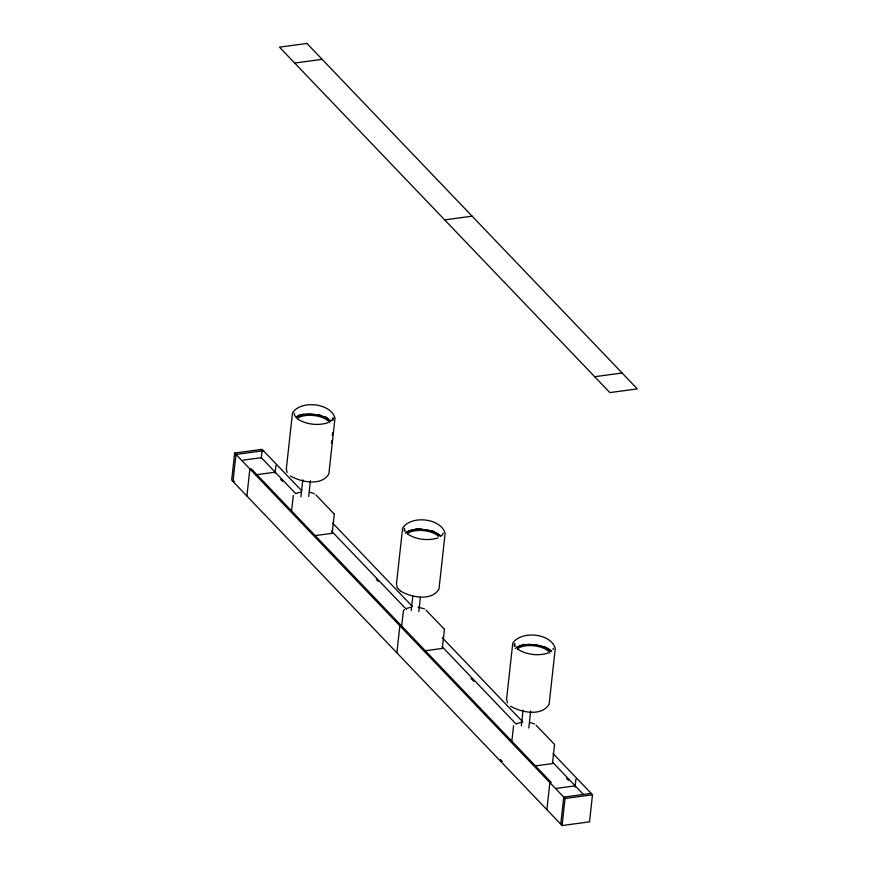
<?xml version="1.0" encoding="UTF-8"?>
<svg xmlns="http://www.w3.org/2000/svg" width="869" height="869" viewBox="0 0 869 869"><rect width="100%" height="100%" fill="white"/><g stroke="black" fill="none" stroke-linecap="round" stroke-linejoin="round"><path stroke-width="1.3" d="M536.13 725.278L554.541 744.375M425.995 610.157L444.407 629.221M301.684 490.713L262.112 449.338L234.673 453.053L231.686 480.112L562.069 825.55L589.519 821.846L592.506 794.787L552.934 753.412M246.883 496.003L249.87 468.945M261.211 458.636L262.069 450.913M275.093 473.149L275.94 465.415M291.484 511.515L293.342 495.504M300.924 496.829L302.803 479.807M308.669 496.438L310.407 480.731M332.903 420.531L333.229 417.783L331.61 420.574M331.447 443.418L331.752 440.724M332.338 435.336L332.642 432.643M332.208 533.088L334.304 514.144M404.15 530.948L404.433 528.319L405.073 531.252M396.872 652.825L399.87 625.767L401.239 625.582M401.619 626.668L403.39 610.842L404.4 609.56M411.2 610.668L412.797 596.264M418.793 611.591L420.39 597.188M442.343 648.231L444.428 629.297M514.274 646.091L514.567 643.462L515.198 646.406M511.743 741.811L513.601 725.8M521.335 725.811L523.073 710.103M528.786 728.048L530.666 711.027M546.873 809.658L549.86 782.6M552.467 763.384L554.563 744.44M560.755 824.17L563.742 797.112L591.181 793.397M562.069 825.55L565.056 798.492L234.673 453.053M575.039 787.195L575.941 779.08M443.32 533.055L441.745 535.717M553.455 648.198L552.999 649.48M437.987 537.911C428.493 540.942 416.588 539.823 407.876 534.207M296.057 493.364L300.967 492.082M406.181 608.506L411.091 607.225M516.316 723.649L521.226 722.367M327.939 422.736C318.054 425.864 306.551 424.615 297.752 419.054M548.209 653.021C538.313 656.16 526.82 654.911 518.011 649.349M294.678 63.046L322.127 59.342M444.678 219.879L472.128 216.175M594.678 376.712L622.117 372.997M263.437 450.729L235.988 454.433L233.001 481.491L234.38 481.307M243.114 460.135L261.319 457.67L295.818 493.744M255.692 474.822L275.191 472.182M314.154 535.738L331.991 533.327M424.278 650.881L442.115 648.47M534.413 766.024L552.249 763.623M555.693 788.476L575.191 785.848M565.056 798.492L592.506 794.787M417.978 607.149L424.474 608.832M309.755 492.234L314.339 493.69M530.025 722.53L534.598 723.986M290.442 475.984C301.032 482.132 321.411 486.444 328.851 473.974L335.01 418.13C330.698 402.879 300.772 399.827 292.484 412.949L286.325 468.804L287.096 472.497M400.576 591.126C411.167 597.285 431.545 601.587 438.975 589.117L445.145 533.273C440.833 518.033 410.907 514.969 402.619 528.102L396.449 583.946L397.231 587.64M510.624 706.225C521.215 712.428 541.648 716.762 549.11 704.27L555.28 648.426C550.989 633.066 520.987 630.329 512.743 643.245L506.584 699.089L507.366 702.793M400.49 591.072L397.307 587.737M334.283 514.079L315.86 494.885M332.621 523.062L412.308 606.377M442.31 637.748L522.932 722.041M331.447 530.992L406.442 609.408M442.071 646.655L516.132 724.094M552.695 762.319L583.512 794.548M280.665 479.416L282.544 481.372M376.299 579.395L378.167 581.361M470.976 678.396L473.79 681.339M566.599 778.374L568.478 780.329M251.239 468.749L551.239 782.415M500.435 759.484L502.315 761.45M296.079 417.598L294.352 414.741L294.309 413.177M516.805 647.188A19.868 9.081 6.3 0 1 550.946 651.348M517.251 649.056A17.51 8.006 6.3 0 1 534.446 645.841A17.51 8.006 6.3 0 1 549.914 653.032M515.371 648.459A19.596 8.951 6.3 0 1 532.903 644.689A19.596 8.951 6.3 0 1 550.707 651.326M522.128 644.733A20.66 9.44 6.3 0 1 524.224 644.374M544.722 646.873A20.66 9.44 6.3 0 1 549.11 649.121M549.838 649.621A20.66 9.44 6.3 0 1 551.663 651.196M406.67 532.045A19.868 9.081 6.3 0 1 440.822 536.195M407.126 533.914A17.51 8.006 6.3 0 1 422.79 530.546A17.51 8.006 6.3 0 1 438.715 536.488M405.236 533.305A19.596 8.951 6.3 0 1 422.768 529.536A19.596 8.951 6.3 0 1 440.583 536.184M415.186 529.102A20.66 9.44 6.3 0 1 420.965 528.939M431.469 530.644A20.66 9.44 6.3 0 1 434.598 531.73M296.546 416.892A19.868 9.081 6.3 0 1 330.687 421.052M296.992 418.76A17.51 8.006 6.3 0 1 314.176 415.556A17.51 8.006 6.3 0 1 329.655 422.736M296.774 416.935A19.596 8.951 6.3 0 1 314.339 414.567A19.596 8.951 6.3 0 1 330.448 421.031M298.165 415.501A20.66 9.44 6.3 0 1 299.935 414.915M301.869 414.437A20.66 9.44 6.3 0 1 303.965 414.078M319.108 414.904A20.66 9.44 6.3 0 1 321.334 415.501M324.463 416.577A20.66 9.44 6.3 0 1 327.233 417.87M306.931 43.45L279.481 47.154L609.875 392.603L637.314 388.888L306.931 43.45"/></g></svg>
